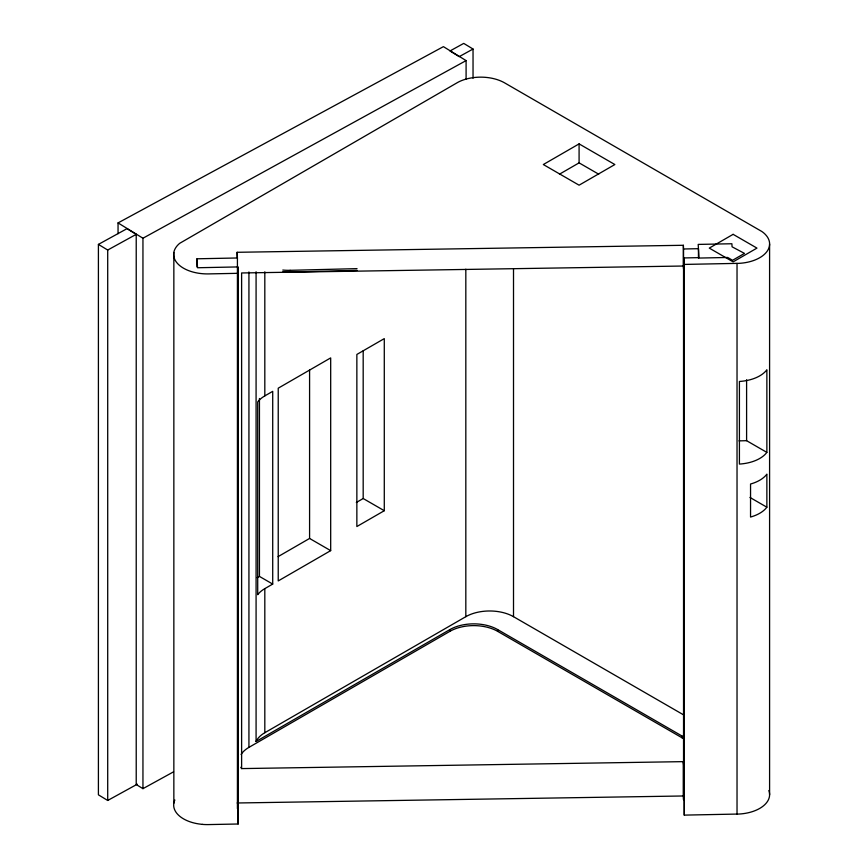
<?xml version="1.0" encoding="UTF-8"?>
<svg xmlns="http://www.w3.org/2000/svg" width="868" height="868" viewBox="0 0 868 868"><rect width="100%" height="100%" fill="white"/><g stroke="black" fill="none" stroke-linecap="round" stroke-linejoin="round"><path stroke-width="1.3" d="M769.59 244.038L769.59 794.73M579.086 143.882L543.325 164.54L579.086 185.188L614.859 164.54L579.086 143.882L579.086 162.858L559.469 174.186M264.816 395.895L272.715 391.338L272.715 584.077L264.816 588.634A33.722 19.465 0 0 0 257.709 594.688L257.709 401.938A33.722 19.465 0 0 1 264.816 395.895L264.816 271.836M356.325 502.485L363.182 498.525L384.285 510.709L384.285 338.618L356.856 354.448L356.856 526.54L384.285 510.709M278.096 556.627L309.583 538.453L330.686 550.637L330.686 357.898L278.227 388.191L278.227 580.931L330.686 550.637M257.221 577.697L259.445 576.417L272.715 584.077M256.082 271.76L256.082 741.467A33.722 19.465 0 0 1 264.816 732.722L465.823 616.681A33.722 19.465 0 0 1 513.509 616.681L683.181 714.635M256.082 741.467L449.928 629.56A33.722 19.465 0 0 1 497.614 629.56L681.868 735.934A33.722 19.465 0 0 1 683.387 736.867M241.076 754.487A33.722 19.465 0 0 1 248.932 747.37L449.928 631.318A33.722 19.465 0 0 1 497.614 631.318L681.868 737.691A33.722 19.465 0 0 1 683.452 738.679M137.318 784.173L107.708 800.47L98.409 794.828L98.409 244.396L126.988 228.675L136.222 234.349L136.222 784.52L142.949 788.665L173.546 771.836M98.409 244.396L107.708 250.038L136.222 234.349M473.038 49.031L459.226 56.637L449.993 50.962L463.729 43.4L473.038 49.031L473.038 78.228M466.094 60.597L443.407 46.644L118.048 222.913L142.949 238.233L466.094 60.597L466.094 79.389M282.805 270.046A33.722 19.465 0 0 0 290.129 270.317L357.041 268.635M282.805 271.803A33.722 19.465 0 0 0 290.129 272.085L357.215 270.404M738.983 440.879L746.599 440.684L766.867 452.391L766.867 369.79A33.7 19.454 0 0 1 739.417 381.464L739.417 464.076A33.7 19.454 0 0 0 766.856 452.391M716.263 244.071L698.187 244.407L699.011 258.056L727.677 257.471L732.559 260.291L744.484 253.402L732.071 246.805L731.887 243.756L716.263 244.038M196.982 266.91L196.982 258.794L237.42 257.98L237.42 808.672M237.148 257.709L237.148 252.295L683.366 245.286L683.539 248.986L698.447 248.682L698.447 258.154M202.461 824.394A35.794 20.669 0 0 0 208.244 824.589L238.136 824.003L238.136 273.312L237.843 266.932L197.524 267.745L196.982 258.794M238.136 273.312L208.244 273.908A35.794 20.669 0 0 1 202.461 273.702A33.711 19.465 0 0 1 179.698 243.322L457.588 82.493A35.414 20.441 0 0 1 459.617 81.451A33.668 19.443 0 0 1 502.312 81.668A39.158 22.611 0 0 1 504.221 82.644L761.768 231.452A30.76 17.761 0 0 1 764.48 233.601A35.154 20.29 0 0 1 765.218 234.327A33.776 19.497 0 0 1 737.03 263.427L737.03 814.065L684.266 815.117L683.962 257.937L698.99 257.633M683.962 257.937L684.266 264.425L737.03 263.373M683.485 268.603L683.366 266.02L241.619 272.964L241.619 768.592L683.366 761.637L683.485 764.22M237.148 802.987L683.366 795.978L683.539 799.678L683.539 248.986M579.086 162.858L598.703 174.186M749.974 497.451L766.867 507.205A33.733 19.476 0 0 1 750.549 517.046L750.549 484.019A33.733 19.476 0 0 0 766.867 474.156L766.867 507.205M237.148 252.295L237.42 257.98M238.136 824.003L237.843 266.932M746.599 379.75L746.599 440.684M684.266 264.425L684.266 815.117M683.366 245.286L683.366 266.02M683.366 761.637L683.366 795.978M681.868 735.934L681.868 737.691M513.509 269.199L513.509 616.681M497.614 629.56L497.614 631.318M465.823 269.199L465.823 616.681M449.928 629.56L449.928 631.318M363.182 350.824L363.182 498.525M309.583 369.974L309.583 538.453M290.129 270.317L290.129 272.085M264.816 588.634L264.816 732.722M259.445 398.499L259.445 576.417M248.932 271.944L248.932 747.37M173.85 252.501L173.85 803.193M142.949 238.233L142.949 788.665M118.048 222.913L118.048 233.709M107.708 250.038L107.708 800.47M768.853 790.542A33.776 19.497 0 0 1 737.03 814.119M202.461 824.372A33.711 19.465 0 0 1 174.859 800.003M241.619 768.592A33.722 19.465 0 0 1 240.794 767.301M733.124 234.338L709.275 248.107L733.124 261.876L756.961 248.107L733.124 234.338"/></g></svg>
